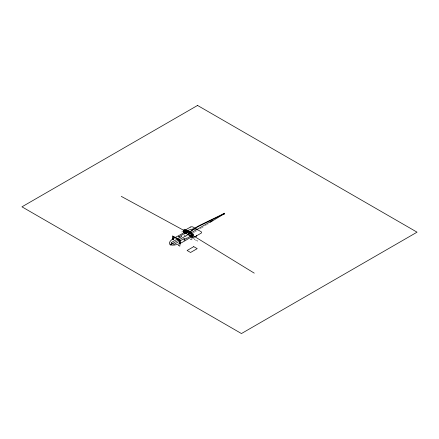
<?xml version="1.0" encoding="UTF-8"?>
<svg xmlns="http://www.w3.org/2000/svg" width="439" height="439" viewBox="0 0 439 439"><rect width="100%" height="100%" fill="white"/><g stroke="black" fill="none" stroke-linecap="round" stroke-linejoin="round"><path stroke-width="0.33" stroke-dasharray="2.19 1.65" d="M179.589 244.265L179.139 245.028L178.305 245.143M191.887 238.234L191.333 239.134L190.306 239.255M205.123 225.844L205.743 225.47M207.921 224.17L208.229 223.983M206.363 225.097L206.676 224.916M207.296 224.543L207.609 224.356M199.838 228.999L201.084 228.258M201.397 228.071L203.883 226.59M196.431 231.007L194.878 231.902M197.051 230.645L197.358 230.464M194.57 232.077L193.028 232.944M193.012 238.168L197.737 240.896L197.737 241.357L192.419 238.284M184.04 235.37L186.893 237.016M190.312 238.986L192.019 239.974L192.019 237.927M178.519 245.346L179.699 246.021L179.699 244.106M178.174 245.341L180.451 246.652L180.451 243.925M186.109 236.945L186.504 237.263M184.726 235.32L184.396 234.591M181.779 231.682L181.779 232.143"/><path stroke-width="0.66" d="M179.683 243.585C181.077 240.128 172.961 234.267 173.235 239.864M192.008 237.422C193.632 233.257 183.798 226.151 184.056 232.835M191.887 230.206C190.641 231.463 187.618 233.021 188.265 235.024M191.898 230.201L193.083 229.345A54.606 31.526 -60 0 1 193.983 228.724L195.503 227.753A58.623 33.847 -60 0 1 196.721 227.012A59.27 34.22 -60 0 1 197.643 226.469L198.258 226.118A60.05 34.67 -60 0 1 199.18 225.602L219.544 215.714A59.704 34.472 -60 0 0 220.46 215.269L222.573 214.199A26.993 15.584 -60 0 0 223.435 213.727L224.313 213.2M223.72 214.523L224.356 214.117M224.334 213.645L210.083 222.408M224.208 213.727L223.435 214.188A27.575 15.919 -60 0 1 222.557 214.671L220.433 215.747A60.143 34.725 -60 0 1 219.511 216.191L199.174 226.069A59.484 34.341 -60 0 0 198.258 226.584L197.643 226.93A58.7 33.891 -60 0 0 196.727 227.468A58.058 33.523 -60 0 0 195.514 228.209L194.016 229.169A54.178 31.279 -60 0 0 193.122 229.778C192.441 229.948 185.768 235.655 189.763 234.146L189.763 232.494M197.073 229.377C192.644 227.929 187.947 230.321 184.04 232.297C182.212 234.887 165.635 240.089 170.211 244.891L212.767 220.318M193.747 235.908C186.323 239.041 178.777 246.658 170.211 244.891M121.274 196.365L189.758 233.603L254.258 273.14M196.409 235.403L196.409 236.5M192.019 237.247L192.019 233.833L184.04 229.224L184.04 232.637M180.451 243.925L180.451 240.512L172.472 235.908L172.472 239.315M179.699 243.469L179.699 240.276L173.224 236.539L173.224 239.732M197.55 105.448L21.95 206.829L241.45 333.552L417.05 232.171L197.55 105.448M190.427 227.078L182.712 231.529L193.352 237.669L201.062 233.219A1.882 1.087 0 0 0 201.062 231.682L193.083 227.078A1.882 1.087 0 0 0 190.427 227.078M188.43 231.298L180.451 235.908L181.647 236.599L171.106 242.685L174.031 244.375L184.572 238.284L185.768 238.975L193.747 234.371L188.43 231.298M193.747 246.652L187.102 250.493L190.559 252.491L197.204 248.65L193.747 246.652M178.805 236.945A0.565 0.324 0 0 0 179.683 236.698A0.565 0.324 0 0 0 178.876 236.38A0.565 0.324 0 0 0 178.805 236.945M184.122 240.012A0.565 0.324 0 0 0 185.006 239.765A0.565 0.324 0 0 0 184.193 239.453A0.565 0.324 0 0 0 184.122 240.012M171.106 244.49A0.565 0.324 0 0 0 171.951 244.21A0.565 0.324 0 0 0 171.106 243.925A0.565 0.324 0 0 0 171.106 244.49M191.075 236.187A0.565 0.324 0 0 0 191.92 235.908A0.565 0.324 0 0 0 191.075 235.622A0.565 0.324 0 0 0 191.075 236.187M184.929 233.4A1.504 0.867 0 0 0 187.272 232.741A1.504 0.867 0 0 0 185.115 231.902A1.504 0.867 0 0 0 184.929 233.4M190.603 236.659A1.504 0.867 0 0 0 192.858 235.908A1.504 0.867 0 0 0 190.603 235.156A1.504 0.867 0 0 0 190.603 236.659M185.456 232.95A0.565 0.324 0 0 0 186.334 232.703A0.565 0.324 0 0 0 185.521 232.39A0.565 0.324 0 0 0 185.456 232.95"/></g></svg>
